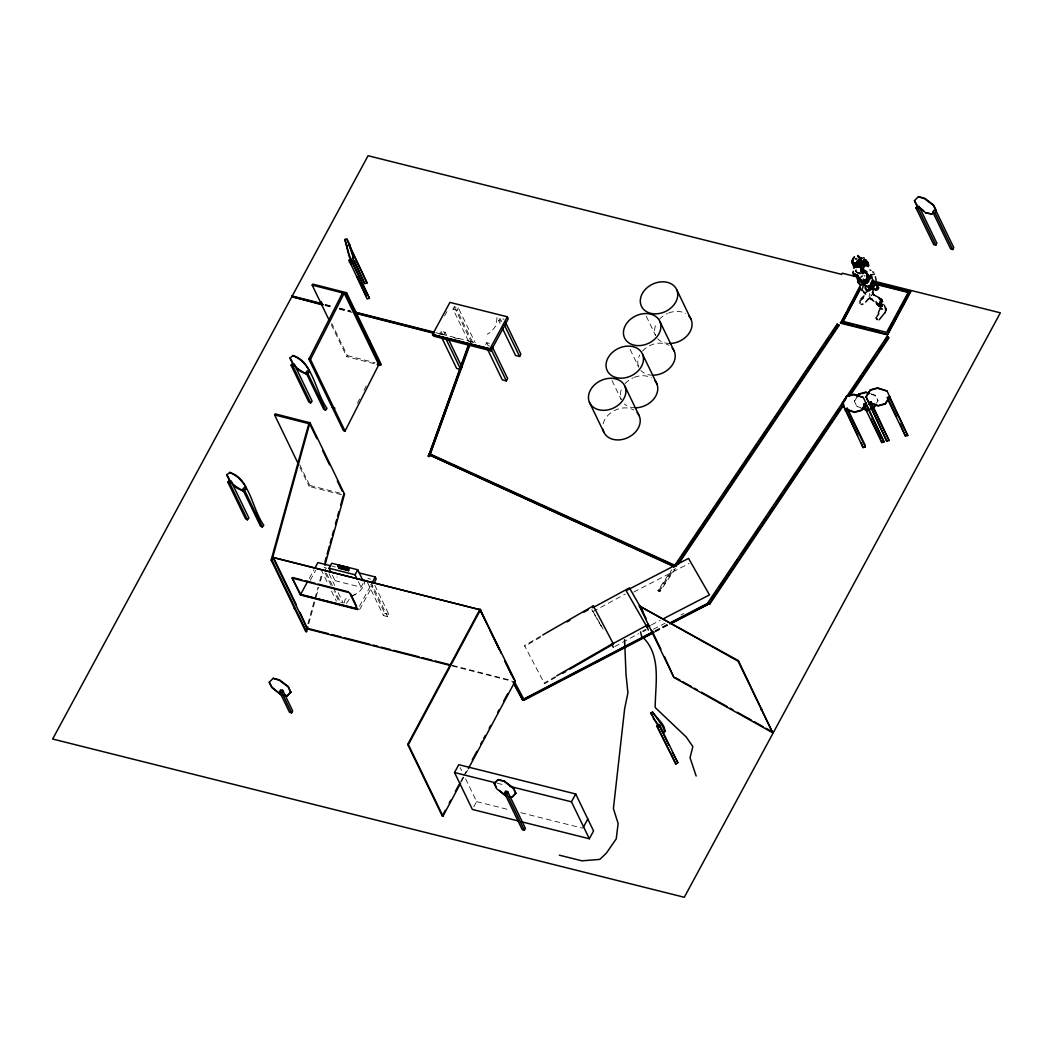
<?xml version="1.0" encoding="UTF-8"?>
<svg xmlns="http://www.w3.org/2000/svg" width="1053" height="1053" viewBox="0 0 1053 1053"><rect width="100%" height="100%" fill="white"/><g stroke="black" fill="none" stroke-linecap="round" stroke-linejoin="round"><path stroke-width="0.75" stroke-dasharray="5 3.75" d="M364.786 579.308L364.127 585.718L359.007 592.168L351.978 596.235M497.003 317.532L496.174 325.548L491.053 331.998L487.236 334.209M869.107 296.617L869.554 293.484M307.91 623.745L317.953 587.39M319.704 581.059L321.889 573.161M308.74 623.771L315.716 598.486M316.15 596.893L318.769 587.416M320.52 581.098L322.705 573.187M344.186 602.948L345.239 599.183L349.504 597.117M858.853 272.543L860.209 273.477M855.484 271.042L856.115 269.739L855.747 270.95M357.401 403.312L359.599 398.982M363.996 390.334L366.194 386.003M460.727 781.484L463.03 777.18M463.807 775.732L467.65 768.545M461.425 781.655L467.585 770.164M444.603 315.913L446.946 311.583M446.511 335.183L445.103 332.274L441.036 331.261L439.785 333.577L442.497 334.262M468.453 341.093L453.001 309.148L454.264 306.818L458.331 307.845L475.179 342.699M309.266 578.479L313.965 569.805M310.201 580.427L315.676 570.305M443.853 334.604L445.103 332.274M472.521 342.12L457.081 310.161L458.331 307.845M325.022 570.331L326.272 568.015L322.205 566.988M363.088 583.48L361.061 587.219L335.078 580.703L337.105 576.965M489.434 343.383L486.723 342.712L485.472 345.029L489.54 346.042M500.096 323.495L498.688 320.586L499.951 318.269L504.018 319.283M359.455 606.238L371.525 583.941M359.639 609.569L372.459 585.876M374.776 585.271L388.82 614.307L387.557 616.637L383.489 615.61L384.74 613.294L370.709 584.244M473.797 806.848L476.627 801.623L465.202 777.983M470.744 342.264L471.086 341.633L436.232 332.748M374.46 363.746L346.779 356.664L347.345 355.638L331.813 323.521M341.488 494.713L309.2 486.46L309.753 485.433L299.881 464.992M857.59 272.898C857.629 270.634 857.866 274.043 859.538 272.688M876.478 403.102L877.965 400.706L875.359 395.323L871.292 393.94M856.589 397.889L854.378 401.377L857.274 396.349M675.5 568.436L659.889 591.641L658.309 591.062L657.954 590.325L671.735 569.857M658.309 591.062L672.09 570.594M659.889 591.641L659.533 590.904L674.223 569.068M346.371 603.474L350.004 598.183M859.248 273.609L858.55 273.359M855.51 259.262L856.747 258.261L856.852 260.354M555.813 677.29L544.572 683.766L524.46 645.528L541.334 635.815M540.373 637.302L524.907 646.2L524.46 645.528M555.379 676.618L544.125 683.094L544.572 683.766M857.537 272.569L855.391 271.213M601.526 626.732L592.839 611.609L625.311 594.024M614.768 646.595L638.763 633.603M654.795 630.839L667.892 624.008M655.005 631.274L668.115 624.455M655.098 631.392L668.194 624.561M655.308 631.826L668.405 625.008M633.853 592.036L689.004 563.539M651.438 624.89L660.152 620.401M653.36 629.246L664.969 623.258M680.936 615.005L683.831 613.504M350.925 596.432L355.19 594.379M858.406 272.688L860.433 274.07M469.677 341.343L470.888 342.12L470.007 342.028M855.26 258.893L855.918 258.985M855.089 258.327L856.602 258.564M856.036 258.617L857.313 258.906M453.001 309.148L457.081 310.161M498.688 320.586L501.399 321.27M471.112 341.685L473.824 342.357M332.221 566.172L335.42 566.975M367.892 578.439L370.603 579.111M384.74 613.294L388.82 614.307M497.2 783.208L505.098 785.196M476.627 801.623L509.81 809.928M520.866 812.705L582.493 828.145M325.338 304.488L333.261 306.502M339.592 308.121L350.688 310.938M325.548 304.922L333.472 306.949M339.803 308.555L350.899 311.385M438.035 333.59L445.959 335.617M453.869 337.631L461.793 339.645M324.982 305.12L332.906 307.147M339.25 308.753L350.333 311.583M325.206 305.567L333.117 307.581M339.461 309.2L352.136 312.425M347.345 355.638L375.026 362.719M309.753 485.433L340.514 493.291M452.54 665.404L511.416 680.462M452.237 665.957L512.706 681.409M871.344 394.322L875.412 395.704L877.965 400.706M657.954 590.325L659.533 590.904M860.972 407.827L856.905 406.326L861.025 408.209M858.748 272.569L860.222 273.161M857.55 272.766L859.182 273.464M857.642 273.214L859.261 273.938M856.023 271.266L856.879 271.937M856.484 272.477L855.47 271.49M864 275.412L864.829 276.281M855.931 270.832L855.536 270.239L856.708 271.871M871.384 295.13L871.173 295.84L870.963 294.366M592.892 611.28L599.999 623.666M600.789 625.034L603.158 629.168M591.825 609.555L592.839 611.609M854.325 400.996L856.958 406.708M646.252 316.176L655.545 335.407A19.494 15.124 -25.8 0 1 656.559 323.232M630.128 349.399L638.723 367.168M611.977 380.488L621.283 399.719A19.494 15.124 -25.8 0 1 622.297 387.543M499.951 318.269L501.346 321.178M486.723 342.712L488.131 345.608M454.264 306.818L471.296 342.067M441.036 331.261L442.444 334.17M331.247 324.548L346.779 356.664M370.709 581.782L387.557 616.637M460.2 767.637L461.622 770.599M367.339 582.217L383.489 615.61M358.389 581.677L361.061 587.219M300.013 467.479L309.2 486.46M332.406 575.175L335.078 580.703M329.089 573.819L334.709 585.442M338.21 592.694L343.133 602.869L339.053 601.842L334.143 591.681M326.43 573.24L332.748 586.31M333.446 587.758L340.474 602.29M325.022 572.806L331.34 585.876M320.954 569.318L327.97 583.836M331.484 591.102L336.394 601.263M669.576 343.475A19.494 15.124 -25.8 0 1 657.691 338.737M659.296 319.375A19.494 15.124 -25.8 0 1 667.391 313.518M668.563 313.031A19.494 15.124 -25.8 0 1 685.753 313.57M652.742 375.223A19.494 15.124 -25.8 0 1 640.856 370.498M638.263 365.931A19.494 15.124 -25.8 0 1 639.724 354.993M642.462 351.123A19.494 15.124 -25.8 0 1 668.918 345.318M635.314 407.787A19.494 15.124 -25.8 0 1 624.39 403.997M625.034 383.687A19.494 15.124 -25.8 0 1 633.129 377.83M634.301 377.343A19.494 15.124 -25.8 0 1 651.491 377.882M603.132 423.859A19.494 15.124 -25.8 0 1 633.919 410.038"/><path stroke-width="1.5" d="M860.038 300.803L860.011 303.303M853.456 265.145L853.575 263.711L854.523 265.04M862.012 280.73L859.788 279.493L858.011 276.268L862.42 282.625L857.142 278.518L857.55 274.925M854.417 267.159L853.917 268.239M865.461 287.745L865.803 289.891L868.291 290.983L869.765 290.549L872.674 287.574L872.516 285.508M878.057 287.469L877.86 288.167L878.794 287.719L877.623 287.522L877.939 289.035L876.794 288.43L877.188 289.759L873.7 288.614L873.213 289.522L876.675 289.825L875.517 289.786M860.275 258.13L861.565 260.328L860.867 258.827M865.132 286.455L865.434 288.798L868.041 290.036L870.752 288.877L872.516 286.521M853.233 258.117L851.811 261.197L853.799 263.434L855.576 264.013L855.22 262.802L857.721 265.264L861.183 261.46L859.577 263.421L859.853 261.815M868.251 264.843L866.922 262.131L868.159 266.475L867.145 263.921M873.003 290.707L872.726 293.919L872.41 292.247L874.043 295.011L873.016 294.471L879.597 297.946M860.617 269.028L862.394 264.79L863.973 265.764L862.539 268.37L862.591 272.069L863.644 272.411L865.658 270.845M861.064 261.473L861.222 262.368L859.932 261.618L861.222 260.96L860.551 262.5L859.209 259.301L859.959 258.327C861.459 261.644 859.287 265.198 859.037 264.593M886.231 309.332L884.968 313.004M864.763 271.977L865.395 271.713M872.74 279.729L872.371 283.033L870.199 285.955L867.251 287.1L863.315 283.876L862.644 282.388L865.882 285.718L867.356 286.219L870.107 285.166L872.147 282.441L872.555 279.361L870.462 275.149M855.154 263.526L856.036 263.882L859.209 259.301L856.484 262.131M865.276 261.276L866.501 261.368L865.987 260.473M862.341 269.489L862.539 268.37L860.696 269.12L861.907 273.253L862.907 273.635L865.303 272.082M872.489 286.561L871.91 284.126L870.844 289.259L870.094 286.14M856.286 265.843L856.694 265.922M857.668 276.557L857.524 279.914L859.393 281.072L860.025 280.401M876.517 284.692L877.241 282.717L875.425 284.297L874.451 283.862L875.425 284.297C880.374 279.677 873.463 288.088 875.451 284.165L874.674 284.876L875.662 285.126M880.124 308.476L878.307 312.873M307.858 626.93L306.555 631.668L305.739 631.642L271.147 560.091L309.121 422.582L309.937 422.608L344.528 494.16L324.89 565.29M306.555 631.668L271.964 560.117L309.937 422.608M324.943 562.091L326.246 557.353M327.128 554.194L329.313 546.296M330.181 543.137L331.484 538.386M332.366 535.227L333.669 530.488M335.42 524.17L336.723 519.419M337.605 516.26L338.908 511.521M340.659 505.203L343.278 495.713M858.998 279.664L861.236 281.296L857.392 275.202L857.866 277.637L857.405 275.662M859.353 263.816L860.038 263.013L860.196 263.882M859.761 263.987L860.604 262.658L859.577 263.421M865.053 272.029L865.408 270.792M861.815 261.973L862.315 263.158L860.63 261.434L862.025 262.974L860.051 267.304L857.866 266.751L860.051 267.304L860.841 266.093M866.343 275.702L866.882 273.991L867.962 276.807M862.723 269.686L865.053 265.211L866.329 266.146M853.233 264.224L856.681 265.738L859.932 263.382L856.313 265.132L853.549 263.816L854.009 266.659M861.709 290.496L863.96 283.981M469.77 345.213L429.308 456.515L428.426 456.423L468.546 344.423M428.426 456.423L468.322 346.674M429.308 456.515L469.427 344.515M876.675 283.626L877.281 282.783L876.728 284.336L875.741 282.796L876.451 282.731M873.621 287.824L874.214 286.219M860.459 262.171L861.301 260.565L858.866 263.132L859.393 262.447M852.272 261.302L852.404 263.079L857.761 264.961M866.777 278.782L867.58 274.807L867.685 276.715L865.474 280.322L863.17 279.071M857.59 256.629L858.063 255.642L859.327 257.814M852.18 260.815L852.601 261.934L852.404 260.367M852.68 260.433L853.285 258.327M308.884 359.152L342.594 292.826L344.186 293.182L378.764 364.733L345.055 431.059L343.475 430.703L308.884 359.152L310.477 359.507L345.055 431.059M310.477 359.507L344.186 293.182M855.22 262.802C858.182 267.673 857.932 266.027 855.852 265.843M876.057 301.527L876.333 303.54L877.939 304.027L879.61 303.172L880.716 301.053L880.163 298.841L878.834 298.091M879.61 303.172L880.716 301.053M460.661 783.103L442.971 816.167L442.273 815.996L407.682 744.445L479.971 609.292L515.259 681.015L468.348 768.716M442.971 816.167L408.38 744.616L480.668 609.463M442.273 815.996L445.34 810.244M449.197 803.057L450.723 800.175M455.344 791.553L459.187 784.367M472.257 759.924L476.877 751.302M480.721 744.102L482.261 741.233M483.801 738.35L485.341 735.481M489.184 728.294L490.724 725.412M497.648 712.473L499.175 709.604M503.795 700.969L507.638 693.782M307.7 581.374L300.526 594.642L357.954 609.029L300.671 594.392L292.207 578.071L300.368 594.945L357.651 609.582L349.491 592.707L292.207 578.071M314.742 568.357L317.874 562.578L330.629 565.777M331.063 572.398L329.062 568.251L331.761 563.263L357.744 569.778L363.088 580.848M269.239 682.252L272.029 687.201L280.611 694.493L271.819 687.596L269.239 682.252L273.188 678.303L279.598 679.922L288.404 686.622L290.799 692.387L287.021 696.099L280.611 694.493M273.188 678.303L279.387 680.304L288.193 687.004L290.799 692.387M337.947 566.317L338.566 565.158L348.214 567.58L349.148 569.515L348.517 570.673L338.882 568.265L337.947 566.317L347.582 568.738L348.517 570.673M338.882 568.265L339.514 567.093M341.29 566.396L347.056 568.567L346.424 569.739L339.724 568.054L340.356 566.896M279.572 691.729L280.624 689.794L282.717 690.32L292.668 710.907L291.615 712.842L289.522 712.315L279.572 691.729L281.664 692.255L291.615 712.842M346.424 569.739L346.661 567.738M347.582 568.738L348.214 567.58M281.664 692.255L282.717 690.32M287.021 696.099L290.997 691.992M357.059 578.913L355.045 574.767L357.744 569.778M490 348.859L432.414 334.775L489.711 349.412L507.349 316.795L449.921 302.408L432.586 334.472L490 348.859L490.948 350.807L508.283 318.73L507.349 316.795M372.275 582.546L375.289 576.965L359.336 572.964M373.973 583.086L376.224 578.9L375.289 576.965M487.578 349.385L502.32 379.883L506.388 380.91L507.651 378.58L492.199 346.634M502.202 327.852L515.549 355.453L519.616 356.467L520.866 354.15L505.427 322.192M518.208 820.932L472.389 809.454L454.527 772.52L458.766 764.689L575.701 793.988L593.563 830.922L589.325 838.754L521.38 821.735M499.464 790.421L505.532 795.739L496.74 788.842L494.16 783.498L498.108 779.562L504.519 781.168L513.324 787.868L515.931 793.238L511.942 797.345L509.376 796.7M494.16 783.498L498.108 779.562M497.898 779.944L504.519 781.168M504.505 792.988L505.545 791.053L507.638 791.566L525.408 828.329L524.368 830.264L522.275 829.738L504.505 792.988L506.598 793.501L524.368 830.264M506.598 793.501L507.638 791.566M515.72 793.633L513.324 787.868M511.942 797.345L515.931 793.238M589.325 838.754L571.463 801.82L575.701 793.988M873.042 281.612L910.819 291.707L887.442 334.92L840.649 323.192L859.788 286.469M841.439 321.757L846.112 313.11M847.665 310.227L852.338 301.592M857.01 292.945L860.13 287.179M860.709 288.759L842.755 321.981L860.367 288.048M914.438 200.662L917.229 205.611L915.978 207.941L933.748 244.691L935.841 245.217L936.894 243.282L919.124 206.533L917.018 206.006L914.438 200.662L918.387 196.714L924.797 198.319L933.603 205.032L936.209 210.403L934.959 212.745L952.728 249.495L953.768 247.56L933.392 205.414L924.587 198.714L918.387 196.714M583.204 827.513L587.798 819.01M935.841 245.217L918.071 208.468L919.124 206.533M917.018 206.006L925.811 212.903L931.155 213.798M952.728 249.495L950.635 248.969L932.866 212.219L933.906 210.284L935.999 210.811M932.431 214.114L925.811 212.903M876.899 283.994L908.489 291.918L886.626 332.34L842.413 321.27M887.745 331.616L892.431 322.942M893.997 320.059L895.55 317.177M897.117 314.281L898.683 311.398M900.236 308.503L901.802 305.62M903.369 302.737L908.055 294.063M887.442 334.92L910.476 290.997M322.034 304.765L291.72 296.643L292.063 296.011L322.165 303.672M291.931 297.091L292.063 296.011M852.969 260.841L853.443 259.973M329.128 320.165L312.188 285.126L312.754 284.099L346.582 292.734L381.173 364.285L380.607 365.312L377.527 364.535M274.609 414.908L275.175 413.882L309.003 422.529L308.437 423.556L274.609 414.908L298.604 464.557M380.607 365.312L346.016 293.774L346.582 292.734M369.076 342.936L370.011 341.211M272.859 557.406L480.01 609.726L272.859 557.406L307.45 628.957L450.645 665.549M307.45 628.957L299.987 612.346M855.681 267.278L855.207 265.751M853.93 257.853L854.51 256.827L853.72 257.643M863.75 280.954L860.472 280.124M884.52 313.11L879.189 319.783M853.641 258.775L851.719 261.868L854.641 263.816M861.367 281.691L862.144 282.652M866.014 403.26L863.684 403.891L863.96 405.8L881.73 442.55L884.059 441.918L863.342 397.494L853.838 394.283L846.73 396.204L842.308 403.194L862.999 447.578L865.329 446.946L865.053 445.037L847.283 408.274L844.954 408.906L854.417 412.381L861.538 410.459L863.71 406.471M861.538 410.459L865.263 404.457M875.727 404.299L873.542 408.274L875.78 404.681M885.257 404.023L889.719 396.823L887.403 397.468L887.679 399.363L905.448 436.126L907.778 435.494L887.06 391.058L877.557 387.859L870.449 389.781L866.027 396.757L868.672 402.483L878.136 405.958L885.257 404.023L886.679 401.246M857.747 435.376L842.374 403.575L846.73 396.204M866.092 397.139L870.449 389.781M857.274 396.349L858.748 394.019L865.856 392.098L869.936 393.48M857.326 396.731L858.748 394.019M853.312 272.082L853.272 271.253M673.578 567.119L837.096 324.179L838.675 324.758L839.03 325.495L678.264 564.342M674.841 566.501L678.527 561.038M681.278 556.945L684.95 551.482M686.793 548.758L694.138 537.833M695.98 535.108L700.574 528.277M702.404 525.552L706.997 518.721M709.748 514.627L713.434 509.165M717.106 503.716L719.857 499.622M724.451 492.791L729.045 485.973M731.809 481.879L737.311 473.679M739.153 470.954L743.747 464.136M745.577 461.398L750.17 454.58M752.934 450.487L756.607 445.024M760.279 439.562L765.794 431.375M767.624 428.65L772.218 421.819M774.982 417.725L778.654 412.263M782.326 406.8L786.92 399.982M788.763 397.257L793.357 390.426M796.107 386.333L808.967 367.221M810.81 364.496L815.404 357.665M818.155 353.571L821.827 348.122M825.499 342.659L828.263 338.566M831.936 333.103L837.451 324.916L837.096 324.179M676.065 566.33L838.675 324.758M843.887 404.865L709.761 604.132L708.182 603.553L707.827 602.829L886.968 336.67L888.548 337.25L888.903 337.987L850.324 395.309M711.867 598.104L716.461 591.273M719.212 587.179L724.727 578.992M726.557 576.267L731.151 569.436M733.915 565.343L737.587 559.88M741.259 554.418L753.198 536.675M755.04 533.95L759.634 527.132M762.385 523.038L766.058 517.576M769.743 512.113L772.494 508.02M777.088 501.189L781.681 494.37M784.432 490.277L796.384 472.534M798.213 469.809L802.807 462.978M805.571 458.884L809.244 453.422M812.916 447.959L818.431 439.772M820.261 437.048L824.854 430.216M827.619 426.123L831.291 420.673M834.963 415.211L839.557 408.38M841.386 405.655L845.98 398.824M848.744 394.73L861.604 375.631M863.447 372.894L868.027 366.075M870.792 361.982L874.464 356.519M878.136 351.057L880.9 346.964M884.573 341.501L886.968 336.67M709.761 604.132L709.406 603.395L843.532 404.128M849.047 395.941L888.548 337.25M876.859 316.584L878.821 313.728M865.066 264.961L863.644 262.947L865.171 264.803M870.989 288.561L870.041 286.205M673.788 566.593L428.755 454.606L429.453 453.685L675.657 565.672M878.689 305.278L881.664 301.408M864.026 295.919L860.946 298.841M295.09 365.391C293.708 368.418 319.836 380.291 300.553 371.459C291.22 364.983 287.179 351.399 292.142 361.771M325.561 410.183L307.792 373.42L309.516 371.261C306.726 364.206 299.934 357.204 292.918 355.664C314.11 364.141 315.15 391.782 326.996 408.393L325.561 410.183L323.719 409.288L305.949 372.525L307.384 370.735L309.227 371.63M292.497 363.469L294.34 364.364L312.109 401.114L310.674 402.917L308.832 402.009L291.062 365.259L292.787 363.101M310.674 402.917L292.905 366.154L294.34 364.364M231.871 482.287C230.502 485.315 256.616 497.174 237.346 488.355C228.001 481.879 223.96 468.295 228.935 478.667M262.355 527.079L244.586 490.316L246.297 488.158C243.519 481.103 236.728 474.087 229.699 472.56C250.904 481.024 251.93 508.678 263.79 525.276L262.355 527.079L260.499 526.171L242.73 489.421L244.178 487.631L246.02 488.526M229.291 480.352L231.133 481.247L248.903 518.01L247.468 519.8L245.612 518.905L227.843 482.156L229.58 479.997M247.468 519.8L229.699 483.051L231.133 481.247M868.541 299.263L870.147 297.288M865.737 302.053L868.159 299.091M858.656 257.248L858.063 255.642M639.329 605.949L738.482 660.705L772.652 732.717L673.92 677.487L639.329 605.949L738.074 661.179L772.652 732.717M673.92 677.487L664.443 656.585M761.227 709.959L761.911 709.182M865.105 260.183L864.421 259.538L866.106 259.986M857.247 265.882L857.84 265.435M852.496 261.671L852.259 261.684M866.224 261.473L866.066 260.525M861.012 300.039L863.381 297.907M861.683 272.437C863.736 270.832 859.209 270.121 862.038 270.99L860.775 269.581L861.999 269.805C861.446 272.016 862.762 268.726 860.775 269.581L861.078 272.319M864.105 283.994L860.433 285.468L857.905 282.257M854.378 264.435C853.312 261.091 852.259 264.553 852.627 262.737M859.696 263.434L856.55 263.579L859.011 262.039M289.917 358.125L293.208 355.309M226.711 475.021L229.988 472.205M862.065 271.977L864.552 269.95M860.788 277.215L862.302 276.004M858.577 263.934L859.656 263.092L857.59 264.119L858.3 263.803M867.435 291.326L865.605 292.695L863.697 292.576M660.731 729.15L663.693 732.401C668.431 727.478 655.427 716.817 652.505 711.986L650.754 713.157L658.836 726.688M665.43 731.124L663.693 732.401M864.118 283.139L860.406 284.534L857.629 281.243M860.011 258.498L861.301 257.551M650.754 713.157L653.084 716.882M652.505 711.986L662.442 726.03L665.035 731.414M653.334 718.501L658.309 725.043M656.809 725.886L658.77 724.477L660.06 725.899L677.829 762.662L675.868 764.07L656.809 725.886L675.868 764.07M658.099 727.307L660.06 725.899M857.353 267.238L856.194 267.462M542.743 634.998L593.352 605.844L593.787 606.528M567.08 621.915L569.884 620.296M583.954 612.188L588.166 609.766M556.787 675.802L613.017 643.409L613.451 644.081L569.87 669.195M562.842 673.236L565.658 671.617M859.511 265.251L861.328 264.25M860.38 261.605L860.248 262.394M592.734 607.765L629.431 587.89L642.843 611.266M648.53 624.416L611.832 644.291L613.359 647.358M643.001 631.313L645.818 629.773M651.886 632.353L523.762 699.047L524.276 700.048L653.847 632.59M670.814 622.494L708.669 602.79L709.182 603.777L671.327 623.494M514.009 683.897L522.709 700.113L653.558 632.037M671.024 622.942L708.88 603.237M524.065 699.6L653.637 632.142M669.655 623.81L709.182 603.777M648.358 630.049L647.082 627.14L649.991 625.64M663.048 618.901L709.485 594.906L688.544 558.432L626.127 590.667L647.082 627.14M523.96 699.468L514.298 681.436L513.048 682.081L522.709 700.113M522.485 699.653L523.736 699.008L524.276 700.048M857.84 280.269L861.644 282.191M854.259 274.214L853.575 274.267L854.259 274.214L854.101 276.241M854.694 264.329L853.641 264.25L852.496 261.315L853.759 263.895M353.834 260.947L351.676 261.526L351.399 259.63L349.069 260.275L367.128 298.934L369.445 298.302L349.069 256.142L344.857 239.465L346.937 238.807L349.517 244.151L352.952 255.129L353.374 261.078M854.325 264.724L853.496 263.829M861.262 304.514L862.986 304.027M344.857 239.465L349.543 256.024L352.136 261.394L349.359 262.171M353.413 260.052L364.786 283.573L367.102 282.941L349.333 246.178L349.517 244.151M352.926 258.169L352.952 255.129M846.783 396.586L853.904 394.664L863.342 397.494M870.502 390.163L877.61 388.228L887.06 391.058M868.672 402.483L870.989 401.851L889.048 440.509L886.718 441.141L866.027 396.757M845.23 410.815L847.56 410.183L865.329 446.946M868.949 404.391L871.279 403.76L889.048 440.509M863.96 405.8L866.29 405.168L884.059 441.918M887.679 399.363L890.009 398.732L907.778 435.494M847.599 409.525L854.365 411.999L861.472 410.078M871.318 403.088L878.084 405.576L885.191 403.641M858.8 394.401L865.908 392.479L868.633 393.401M867.856 409.814L870.699 409.038M871.845 274.754L874.503 274.043M864.592 264.408L865.487 264.277L863.973 265.764L863.368 263.382L864.276 263.237M875.201 289.391L873.7 288.614M864.868 283.033L866.988 283.007L868.712 281.467L870.16 275.544M860.788 258.182L859.669 257.801L862.249 258.196L859.972 257.919M343.712 494.133L344.528 494.16M271.147 560.091L271.964 560.117M294.037 608.555L295.393 608.595M883.138 304.462L880.663 304.278L881.677 301.882L881.058 299.776L879.545 299.236M428.084 455.725L428.966 455.817M855.694 265.474L856.866 265.619M870.528 299.039L872.292 299.315L871.226 299.131L873.885 301.263M855.523 265.619L853.312 263.171L854.391 264.579M377.185 364.377L378.764 364.733M332.327 407.629L334.959 408.209M854.259 264.382L853.588 263.342M514.562 680.843L515.259 681.015M407.682 744.445L408.38 744.616M915.978 207.941L918.071 208.468M932.866 212.219L934.959 212.745M858.129 277.189L842.334 273.227L841.702 274.385L368.076 155.726L52.65 739.022L684.292 897.274L1000.35 312.82L872.358 280.756M871.818 281.941L909.252 291.312M870.936 283.125L908.831 292.629L908.489 291.918M844.335 322.376L853.799 324.745M856.958 325.535L866.435 327.917M869.594 328.707L879.071 331.076M840.307 322.481L887.1 334.209M459.345 369.116L456.633 368.445L441.891 337.934M346.029 568.91L339.316 567.225L339.724 568.054M329.062 568.251L355.045 574.767M284.665 695.072L287.232 695.704M454.527 772.52L495.621 782.813M509.836 786.38L571.463 801.82M559.354 855.168L581.927 860.827L599.802 859.393L606.383 853.141L616.242 838.846L618.124 823.538L613.412 808.546L624.64 708.761L627.917 692.821L626.022 674.591L624.587 639.697M853.654 264.092L853.338 263.105M312.188 285.126L346.016 293.774M355.44 312.162L434.652 332.34M292.286 296.446L322.376 304.12M355.651 312.596L433.283 332.379M291.72 296.643L323.403 304.725M355.085 312.794L434.297 332.985M356.888 313.636L432.928 333.024M490.948 350.807L433.652 336.157L432.717 334.222M292.51 577.518L302.053 579.953M305.238 580.769L314.794 583.204M317.967 584.02L348.201 591.747M307.752 628.404L328.431 633.695M331.616 634.511L341.172 636.947M344.344 637.763L369.8 644.265M372.986 645.081L377.764 646.292M380.949 647.108L390.492 649.556M393.677 650.359L419.133 656.875M422.306 657.677L431.862 660.126M435.034 660.942L449.355 664.601M878.821 305.054L877.057 304.396L882.322 306.265L880.663 304.278L882.322 306.265M837.451 324.916L839.03 325.495M707.827 602.829L709.406 603.395M862.315 408.327L866.382 409.814M862.381 408.709L866.435 410.196M877.623 287.522L878.571 288.285M859.261 267.08L860.025 267.396M880.426 308.213L882.598 309.121M865.987 272.49L864.882 271.937M429.782 454.369L446.196 461.833M449.183 463.188L492.449 482.879M495.436 484.235L538.715 503.913M541.69 505.269L643.159 551.417M646.147 552.786L674.499 565.672M428.755 454.606L674.947 566.593M865.592 272.464L864.75 272.069L866.264 273.293M291.062 365.259L292.905 366.154M305.949 372.525L307.792 373.42M227.843 482.156L229.699 483.051M242.73 489.421L244.586 490.316M853.996 264.514L853.812 264.316M859.84 257.564L858.84 257.024L860.472 258.09M675.763 677.829L680.054 680.225M682.91 681.831L691.492 686.635M694.361 688.228L697.218 689.833M701.509 692.242L727.268 706.642M730.137 708.248L732.993 709.84M737.284 712.249L751.605 720.252M754.461 721.858L763.043 726.649M765.913 728.255L773.06 732.256M863.539 257.722L864.355 258.196M872.726 271.858L873.582 272.345M865.448 271.055L867.172 272.095M865.197 272.029L868.435 274.859L868.488 276.728L865.816 281.23L860.183 280.388L857.945 276.952M870.054 269.91L870.857 270.437M862.354 282.533L860.301 280.993M504.308 781.55L513.114 788.249M919.743 207.586L923.507 210.547M862.025 262.974L861.565 261.815M865.579 294.221L862.933 290.812M677.829 762.662L672.275 752.408M884.309 305.252L885.757 308.805L885.534 308.029M853.206 274.28L854.128 275.425M871.226 282.783L872.542 286.35L872.253 283.099L872.608 287.048L871.91 284.126M860.117 280.19L857.826 276.557M859.669 257.814L860.577 259.13M853.654 274.596L854.167 275.833M857.8 255.563L858.287 256.287M866.803 261.039L867.633 262.302M864.829 262.131L863.842 261.605L865.711 262.605L866.198 264.764M877.978 288.048L877.939 289.035L877.096 288.311M863.026 260.486L863.381 262M866.632 263.421L867.962 266.304L866 262.5L868.08 266.462L866.869 262.434L868.343 266.462L868.58 264.974L867.277 261.684L868.356 263.171L868.396 266.04L868.277 264.303M870.62 274.82L871.976 276.965M867.817 263L866.988 261.592L867.672 262.934M867.29 265.066L867.962 266.304L867.224 264.764M865.908 261.262L866.474 262.315M857.089 275.544L858.55 278.268M593.352 605.844L613.451 644.081M867.29 264.514L868.067 266.067M858.669 278.4L857.234 274.951M887.403 397.468L896.643 416.58M900.197 423.925L905.448 436.126M870.805 406.892L886.718 441.141M864.395 405.366L867.238 411.249M870.792 418.594L880.742 439.18M861.301 442.734L862.999 447.578M676.789 289.851A19.494 15.124 -25.8 0 1 655.269 313.873A19.494 15.124 -25.8 0 1 644.989 289.772A19.494 15.124 -25.8 0 1 676.789 289.851L691.097 319.454M659.955 321.613A19.494 15.124 -25.8 0 1 638.434 345.634A19.494 15.124 -25.8 0 1 628.154 321.52A19.494 15.124 -25.8 0 1 659.955 321.613L674.262 351.215M642.527 354.163A19.494 15.124 -25.8 0 1 621.007 378.185A19.494 15.124 -25.8 0 1 610.727 354.084A19.494 15.124 -25.8 0 1 642.527 354.163L656.835 383.766M624.956 386.333A19.494 15.124 -25.8 0 1 603.435 410.341A19.494 15.124 -25.8 0 1 593.155 386.24A19.494 15.124 -25.8 0 1 624.956 386.333L639.263 415.922M589.404 402.285L603.711 431.888M504.163 324.521L519.616 356.467M639.737 605.475L646.094 618.624M651.741 630.299L660.915 649.28M490.948 348.951L506.388 380.91M658.77 724.477L668.721 745.063M448.617 339.54L461.964 367.142L460.701 369.458L445.959 338.961M347.121 240.281L367.102 282.941M354.545 261.091L364.786 283.573M352.11 261.105L369.445 298.302M349.069 260.275L351.202 264.685M356.888 276.439L366.128 295.564M479.971 609.292L501.281 653.36M504.808 660.652L513.864 679.409M480.708 611.174L486.354 622.863M489.895 630.168L499.069 649.148M504.716 660.823L511.771 675.434M321.218 301.619L322.639 304.541M494.37 783.116L496.305 787.117M309.121 422.582L316.887 438.653M322.534 450.329L329.589 464.926M337.355 480.997L342.304 491.211M350.478 593.563L356.598 606.225M273.161 556.853L296.459 605.041M867.356 264.869L867.988 266.212L867.633 264.606M880.44 307.042L881.111 308.845M877.386 284.823L878.334 287.693M696.165 776.008L690.031 757.699L692.848 746.577L686.266 737.034L655.203 707.55C655.229 683.555 662.008 654.203 641.527 636.051L640.579 631.866M860.867 261.276L861.67 261.657M349.056 244.283L352.492 255.26M865.619 260.854L866.461 261.434M867.764 264.5L868.212 266.159L868.106 264.632M876.649 285.31L877.281 288.167M875.398 276.702L876.135 280.414M853.535 273.833L853.772 275.254M346.727 244.915L347.016 246.81M889.667 396.441L890.009 398.732M881.453 440.654L881.73 442.55M870.989 401.851L871.279 403.76M865.948 402.865L866.29 405.168M847.283 408.274L847.56 410.183M856.866 275.083L856.958 275.741M876.701 283.31L876.794 284.113M853.996 267.001L854.036 267.712M688.952 316.124A19.494 15.124 -25.8 0 1 688.859 333.617A19.494 15.124 -25.8 0 1 669.576 343.475M672.13 347.885A19.494 15.124 -25.8 0 1 672.025 365.378A19.494 15.124 -25.8 0 1 652.742 375.223M654.69 380.436A19.494 15.124 -25.8 0 1 654.584 397.929A19.494 15.124 -25.8 0 1 635.314 407.787M637.131 412.592A19.494 15.124 -25.8 0 1 628.193 437.456A19.494 15.124 -25.8 0 1 602.961 429.334M860.972 262.158L860.722 262.895L860.972 262.158M885.731 308.516L885.573 310.451L885.731 308.516M865.039 280.967L866.106 283.402L864.118 281.256L865.039 280.967M876.214 317.795L877.123 319.572L876.214 317.795M868.185 276.334L868.08 277.163L870.436 278.334L869.962 278.94L870.541 277.505L868.185 276.334M853.496 263.395L853.246 264.342L853.496 263.395M872.108 286.166L871.923 287.087L868.646 287.39L872.108 286.166M853.114 272.398L853.483 273.451L853.114 272.398M854.233 265.395C853.062 268.897 852.68 261.973 854.233 265.395M868.212 280.427L867.04 282.941L866.474 281.914L868.212 280.427L867.461 279.4L866.106 281.098L868.212 280.427M882.559 301.54L881.651 301.119L882.559 301.54M861.17 264.527L860.485 265.79L861.17 264.527M864.105 283.77L863.434 283.481L864.105 283.77M860.196 263.276L859.735 264.013L860.196 263.276M857.195 267.225L857.195 267.225M851.838 261.868L852.18 262.684L851.719 261.868M865.145 259.828L863.763 260.012L865.145 259.828M881.295 299.157L881.94 300L881.295 299.157M872.332 289.443L868.962 288.575L872.332 289.443M855.971 275.438L855.26 274.201L855.971 275.438M879.242 306.515L877.254 303.264L879.242 306.515M852.404 263.079L852.048 262.342L852.404 263.079"/></g></svg>
